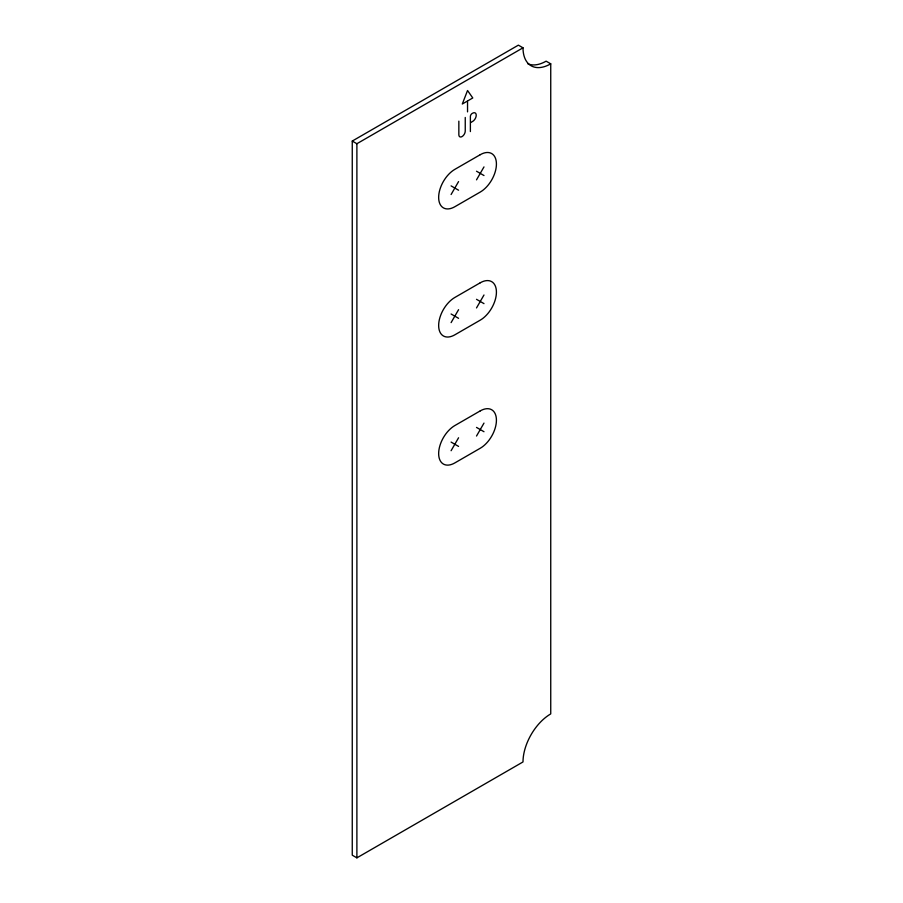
<?xml version="1.0" encoding="UTF-8"?>
<svg xmlns="http://www.w3.org/2000/svg" width="903" height="903" viewBox="0 0 903 903"><rect width="100%" height="100%" fill="white"/><g stroke="black" fill="none" stroke-linecap="round" stroke-linejoin="round"><path stroke-width="1.35" d="M451.094 194.517L458.566 181.593M476.513 179.844L483.985 166.908M451.094 322.619L458.566 309.684M476.513 307.934L483.985 294.999M451.094 450.71L458.566 437.774M476.513 436.036L483.985 423.101M352.26 141.06L518.378 45.15L523.006 47.814A39.224 22.643 -60 0 0 550.74 63.831L550.74 713.912A39.224 22.643 -60 0 0 523.006 761.94L356.888 857.85L352.26 855.186L352.26 141.06L356.888 143.724L523.006 47.814M467.167 101.204L462.302 104.014L467.54 90.514L472.777 97.964L467.54 100.989L467.54 111.87M470.756 122.515L472.664 121.408A5.046 2.912 -60 0 0 476.231 115.234A5.046 2.912 -60 0 0 472.664 113.18L472.122 113.496A2.449 1.411 -60 0 0 470.384 116.498L470.384 131.567M550.74 63.831L546.112 61.167A39.224 22.643 -60 0 1 527.623 63.673M476.513 171.22L483.985 175.532M451.094 185.894L458.566 190.206M476.513 299.311L483.985 303.622M451.094 313.996L458.566 318.308M476.513 427.412L483.985 431.724M451.094 442.086L458.566 446.398M465.248 117.458L465.248 131.025A4.526 2.607 -60 0 1 462.054 136.567A4.526 2.607 -60 0 1 458.848 134.716L458.848 121.149M356.888 143.724L356.888 857.85M480.249 154.695L454.83 169.369A22.88 13.206 -60 0 0 438.655 197.396A22.88 13.206 -60 0 0 454.83 206.731L480.249 192.057A22.88 13.206 -60 0 0 496.424 164.041A22.88 13.206 -60 0 0 480.249 154.695M480.249 282.786L454.83 297.471A22.88 13.206 -60 0 0 438.655 325.486A22.88 13.206 -60 0 0 454.83 334.832L480.249 320.147A22.88 13.206 -60 0 0 496.424 292.132A22.88 13.206 -60 0 0 480.249 282.786M480.249 410.888L454.83 425.561A22.88 13.206 -60 0 0 438.655 453.577A22.88 13.206 -60 0 0 454.83 462.923L480.249 448.249A22.88 13.206 -60 0 0 496.424 420.222A22.88 13.206 -60 0 0 480.249 410.888"/></g></svg>
